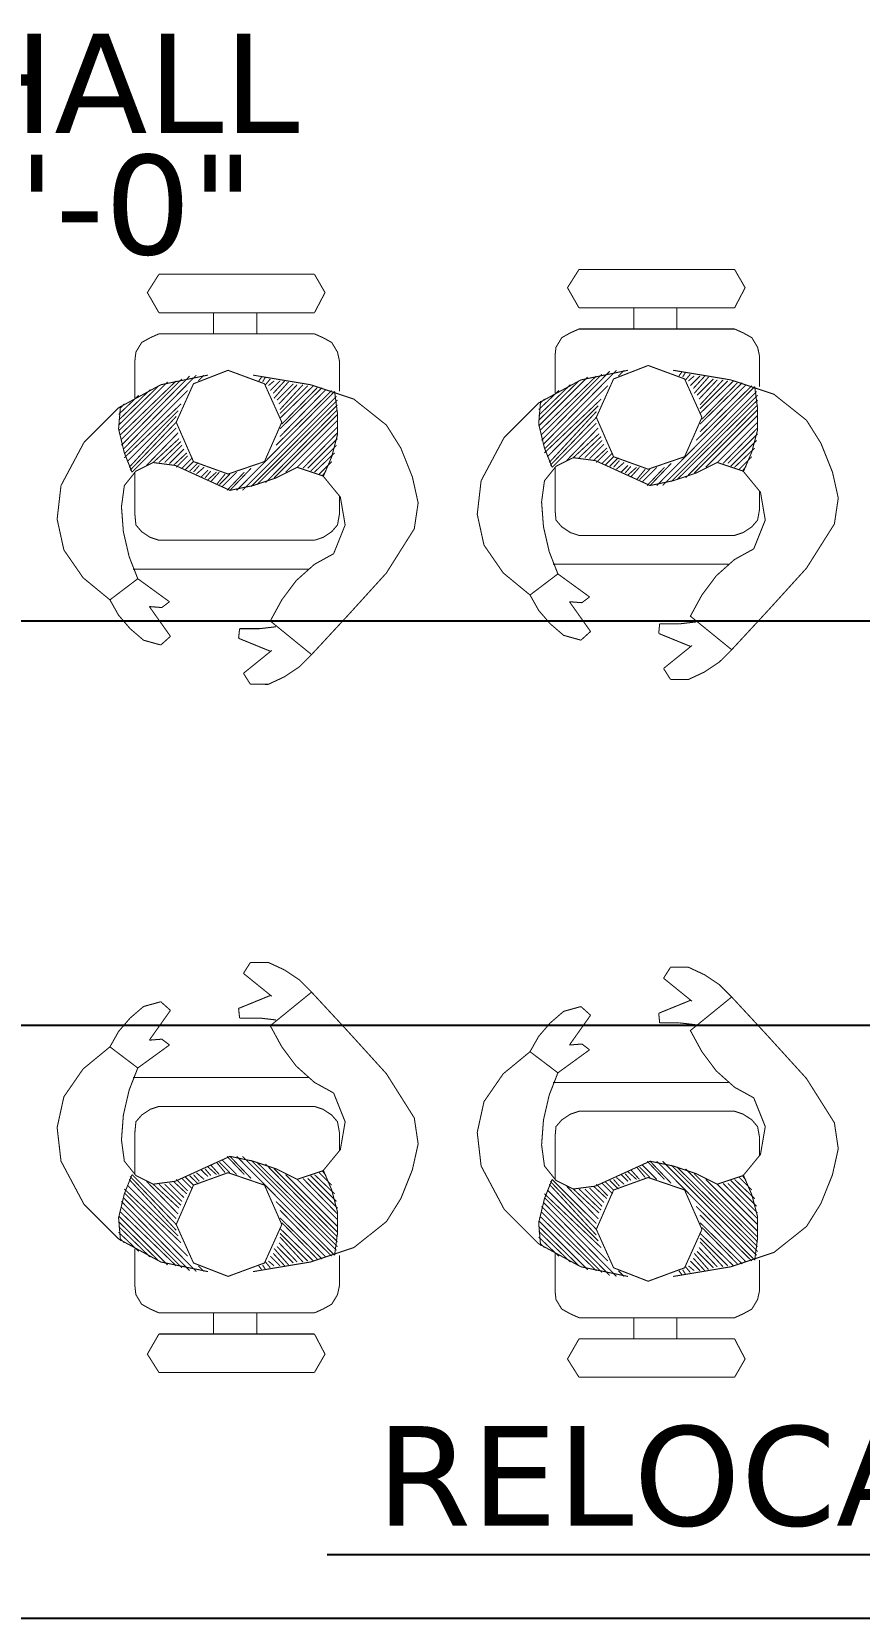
# Model space of a CAD drawing. Header units: inches. Extents: x -217 to 2701, y -906 to 3312.
# Drawn here: x 358.6 to 407.8, y 1929.2 to 2023.4 of the extents above; entities that cross this region are included whole.
import ezdxf

# ---------------------------------------------------------------- set-up
doc = ezdxf.new("R2010")
doc.units = ezdxf.units.IN
doc.header["$MEASUREMENT"] = 0
for name, color, linetype in [('COLUMN', 8, 'CONTINUOUS'), ('TEXT', 8, 'CONTINUOUS'), ('WALL', 7, 'CONTINUOUS')]:
    doc.layers.add(name, color=color, linetype=linetype)
doc.styles.add('VERDANA', font='verdana.ttf')

msp = doc.modelspace()

# ---------------------------------------------------------------- linework, layer by layer
at = {"layer": 'COLUMN', "linetype": 'Continuous'}
for p, q in [((445.986, 1988.435), (253.621, 1988.435)), ((445.986, 1964.435), (253.621, 1964.435))]:
    msp.add_line(p, q, dxfattribs=at)
at = {"layer": 'COLUMN', "linetype": 'Continuous', "const_width": 0.0614}
for points in [[(366.183, 2009.032), (365.497, 2007.946), (366.183, 2006.75)], [(375.42, 2009.032), (366.183, 2009.032)], [(375.42, 2006.75), (376.047, 2007.946), (375.42, 2009.032)], [(391.131, 2009.32), (390.446, 2008.234), (391.131, 2007.038)], [(400.369, 2009.32), (391.131, 2009.32)], [(400.369, 2007.038), (400.996, 2008.234), (400.369, 2009.32)], [(366.183, 2006.75), (375.42, 2006.75)], [(369.431, 2006.75), (369.431, 2005.496)], [(371.997, 2005.496), (371.997, 2006.75)], [(391.131, 2007.038), (400.369, 2007.038)], [(394.38, 2007.038), (394.38, 2005.784)], [(396.946, 2005.784), (396.946, 2007.038)], [(366.183, 2005.496), (365.669, 2005.267), (365.158, 2004.982), (364.815, 2004.413), (364.757, 2003.899)], [(366.183, 2005.496), (375.42, 2005.496)], [(376.901, 2003.899), (376.788, 2004.413), (376.445, 2004.982), (375.931, 2005.267), (375.42, 2005.496)], [(391.131, 2005.784), (390.617, 2005.554), (390.107, 2005.27), (389.764, 2004.701), (389.706, 2004.187)], [(391.131, 2005.784), (400.369, 2005.784)], [(401.85, 2004.187), (401.736, 2004.701), (401.394, 2005.27), (400.88, 2005.554), (400.369, 2005.784)], [(364.757, 2001.676), (364.757, 2003.899)], [(367.21, 2000.25), (368.235, 1997.913), (370.288, 1997.173), (372.453, 1997.913), (373.481, 2000.25), (372.453, 2002.532), (370.288, 2003.331), (368.235, 2002.532), (367.21, 2000.25)], [(376.901, 2003.899), (376.901, 2002.077)], [(394.04, 2003.334), (391.245, 2002.762), (388.736, 2001.394), (386.684, 1999.342), (385.317, 1996.775)], [(389.021, 1998.941), (393.355, 2003.334)], [(389.706, 2001.963), (389.706, 2004.187)], [(392.159, 2000.538), (393.184, 1998.201), (395.236, 1997.461), (397.402, 1998.201), (398.43, 2000.538), (397.402, 2002.82), (395.236, 2003.618), (393.184, 2002.82), (392.159, 2000.538)], [(393.468, 2002.991), (393.811, 2003.334)], [(401.507, 1992.729), (400.369, 1992.102), (399.283, 1991.132), (398.43, 1989.991), (397.745, 1988.737), (400.198, 1986.743), (402.363, 1989.079), (404.642, 1991.588), (406.297, 1994.209), (406.527, 1995.751), (406.184, 1997.289), (405.499, 1998.999), (404.642, 2000.366), (402.706, 2001.908), (400.14, 2002.762), (396.72, 2003.334)], [(401.85, 2004.187), (401.85, 2002.364)], [(369.092, 2003.046), (366.296, 2002.474), (363.787, 2001.107), (361.735, 1999.054), (360.368, 1996.488)], [(363.787, 1999.736), (366.697, 2002.645)], [(363.787, 2000.079), (366.183, 2002.419)], [(363.901, 1999.51), (367.21, 2002.704)], [(363.959, 1998.883), (368.006, 2002.988)], [(363.959, 1999.226), (367.55, 2002.817)], [(364.072, 1998.654), (368.406, 2003.046)], [(368.519, 2002.704), (368.862, 2003.046)], [(376.558, 1992.441), (375.42, 1991.814), (374.334, 1990.844), (373.481, 1989.703), (372.796, 1988.449), (375.249, 1986.455), (377.415, 1988.792), (379.693, 1991.3), (381.348, 1993.922), (381.578, 1995.463), (381.235, 1997.002), (380.55, 1998.712), (379.693, 2000.079), (377.757, 2001.621), (375.191, 2002.474), (371.771, 2003.046)], [(372.111, 2002.704), (372.282, 2002.93)], [(372.34, 2002.645), (372.511, 2002.93)], [(372.511, 2002.474), (372.796, 2002.817)], [(372.683, 2002.419), (373.025, 2002.704)], [(372.796, 2002.131), (373.368, 2002.704)], [(372.967, 2001.96), (373.652, 2002.704)], [(373.025, 2001.676), (373.879, 2002.645)], [(373.197, 2001.563), (374.163, 2002.532)], [(373.31, 2001.333), (374.392, 2002.474)], [(373.368, 2000.994), (374.735, 2002.474)], [(373.368, 2000.764), (375.02, 2002.419)], [(373.368, 2000.48), (375.362, 2002.419)], [(388.736, 2000.024), (391.645, 2002.933)], [(388.736, 2000.366), (391.131, 2002.707)], [(388.736, 2000.654), (390.617, 2002.477)], [(388.849, 1999.798), (392.159, 2002.991)], [(388.908, 1999.171), (392.954, 2003.275)], [(388.908, 1999.513), (392.499, 2003.104)], [(389.079, 1998.657), (392.841, 2002.419)], [(397.059, 2002.991), (397.231, 2003.217)], [(397.289, 2002.933), (397.46, 2003.217)], [(397.46, 2002.762), (397.745, 2003.104)], [(397.631, 2002.707), (397.974, 2002.991)], [(397.745, 2002.419), (398.317, 2002.991)], [(397.916, 2002.248), (398.601, 2002.991)], [(397.974, 2001.963), (398.827, 2002.933)], [(398.087, 1999.171), (401.394, 2002.419)], [(398.145, 2001.85), (399.112, 2002.82)], [(398.259, 2001.621), (399.341, 2002.762)], [(398.317, 2001.281), (399.684, 2002.762)], [(398.317, 2001.052), (399.968, 2002.707)], [(398.317, 2000.767), (400.311, 2002.707)], [(398.317, 2000.14), (400.825, 2002.59)], [(398.317, 1999.684), (401.051, 2002.477)], [(398.43, 2000.425), (400.537, 2002.59)], [(363.787, 2000.367), (365.669, 2002.19)], [(363.787, 2000.706), (364.987, 2001.847)], [(364.13, 1998.369), (367.892, 2002.131)], [(370.801, 1996.204), (376.616, 2002.077)], [(371.144, 1996.204), (376.729, 2001.789)], [(371.655, 1996.43), (376.788, 2001.563)], [(373.138, 1998.883), (376.445, 2002.131)], [(373.368, 1999.853), (375.876, 2002.303)], [(373.368, 1999.397), (376.102, 2002.19)], [(373.481, 2000.137), (375.588, 2002.303)], [(375.931, 1997.002), (376.445, 1998.198), (376.788, 1999.51), (376.788, 2000.764), (376.616, 2002.077)], [(388.849, 2001.507), (388.736, 2000.14), (389.079, 1998.715), (389.535, 1997.574)], [(388.736, 2000.994), (389.935, 2002.135)], [(388.849, 2001.394), (389.079, 2001.621)], [(389.079, 1998.43), (392.444, 2001.621)], [(395.75, 1996.491), (401.565, 2002.364)], [(396.093, 1996.491), (401.678, 2002.076)], [(396.604, 1996.717), (401.736, 2001.85)], [(396.946, 1996.834), (401.736, 2001.566)], [(400.88, 1997.289), (401.394, 1998.485), (401.736, 1999.798), (401.736, 2001.052), (401.565, 2002.364)], [(363.901, 2001.22), (363.787, 1999.853), (364.13, 1998.427), (364.586, 1997.286)], [(363.901, 2001.107), (364.13, 2001.333)], [(364.13, 1998.143), (367.495, 2001.333)], [(364.301, 1997.913), (367.324, 2000.936)], [(364.415, 1997.571), (367.21, 2000.593)], [(371.997, 1996.546), (376.788, 2001.278)], [(372.511, 1996.659), (376.788, 2000.994)], [(373.025, 1996.944), (376.788, 2000.706)], [(389.25, 1998.201), (392.272, 2001.223)], [(389.363, 1997.858), (392.159, 2000.88)], [(389.422, 1997.687), (392.159, 2000.538)], [(397.46, 1996.947), (401.736, 2001.281)], [(397.974, 1997.231), (401.736, 2000.994)], [(398.656, 1997.574), (401.736, 2000.654)], [(364.473, 1997.399), (367.21, 2000.25)], [(364.586, 1997.286), (367.21, 1999.908)], [(365.442, 1997.684), (367.324, 1999.623)], [(373.707, 1997.286), (376.788, 2000.367)], [(374.392, 1997.571), (376.788, 1999.966)], [(374.735, 1997.516), (376.788, 1999.623)], [(389.535, 1997.574), (392.159, 2000.195)], [(390.391, 1997.971), (392.272, 1999.911)], [(390.789, 1998.143), (392.327, 1999.568)], [(399.341, 1997.858), (401.736, 2000.253)], [(399.684, 1997.803), (401.736, 1999.911)], [(399.968, 1997.803), (401.736, 1999.568)], [(365.84, 1997.855), (367.379, 1999.281)], [(366.183, 1997.855), (367.495, 1999.109)], [(366.525, 1997.855), (367.55, 1998.883)], [(366.81, 1997.8), (367.666, 1998.654)], [(375.02, 1997.516), (376.788, 1999.281)], [(375.191, 1997.345), (376.729, 1998.883)], [(391.131, 1998.143), (392.444, 1999.397)], [(391.474, 1998.143), (392.499, 1999.171)], [(391.758, 1998.088), (392.615, 1998.941)], [(391.988, 1997.971), (392.786, 1998.715)], [(400.14, 1997.632), (401.678, 1999.171)], [(400.369, 1997.574), (401.565, 1998.715)], [(367.152, 1997.684), (365.84, 1997.855), (364.815, 1997.345), (364.13, 1996.488), (363.959, 1995.234)], [(367.039, 1997.684), (367.837, 1998.427)], [(367.152, 1997.684), (370.401, 1996.204), (371.771, 1996.488), (373.138, 1996.944), (374.392, 1997.571)], [(367.21, 1997.571), (367.892, 1998.256)], [(367.55, 1997.516), (368.177, 1998.143)], [(367.721, 1997.399), (368.235, 1997.913)], [(368.006, 1997.345), (368.519, 1997.855)], [(368.235, 1997.286), (368.578, 1997.684)], [(375.42, 1997.286), (376.616, 1998.427)], [(375.705, 1997.173), (376.445, 1997.913)], [(392.101, 1997.971), (390.789, 1998.143), (389.764, 1997.632), (389.079, 1996.775), (388.908, 1995.521)], [(392.101, 1997.971), (395.35, 1996.491), (396.72, 1996.775), (398.087, 1997.231), (399.341, 1997.858)], [(392.159, 1997.858), (392.841, 1998.543)], [(392.499, 1997.803), (393.126, 1998.43)], [(392.67, 1997.687), (393.184, 1998.201)], [(392.954, 1997.632), (393.468, 1998.143)], [(393.184, 1997.574), (393.527, 1997.971)], [(393.355, 1997.461), (393.811, 1997.858)], [(393.64, 1997.289), (394.04, 1997.687)], [(395.35, 1996.491), (396.604, 1997.803)], [(401.507, 1992.729), (402.192, 1994.439), (401.908, 1996.09), (400.88, 1997.344), (399.341, 1997.858)], [(400.654, 1997.461), (401.394, 1998.201)], [(364.757, 1994.778), (364.757, 1997.286)], [(368.406, 1997.173), (368.862, 1997.571)], [(368.691, 1997.002), (369.092, 1997.399)], [(368.92, 1996.944), (369.263, 1997.345)], [(369.092, 1996.831), (369.602, 1997.286)], [(369.263, 1996.717), (369.774, 1997.286)], [(369.602, 1996.546), (370.116, 1997.173)], [(369.774, 1996.546), (370.401, 1997.173)], [(369.945, 1996.43), (370.801, 1997.286)], [(370.229, 1996.204), (371.257, 1997.286)], [(370.401, 1996.204), (371.655, 1997.516)], [(376.558, 1992.441), (377.243, 1994.151), (376.959, 1995.803), (375.931, 1997.057), (374.392, 1997.571)], [(375.876, 1997.057), (376.102, 1997.345)], [(385.317, 1996.775), (385.087, 1994.781), (385.488, 1992.955), (386.629, 1991.303), (388.222, 1989.991)], [(389.706, 1995.066), (389.706, 1997.574)], [(393.869, 1997.231), (394.212, 1997.632)], [(394.04, 1997.118), (394.551, 1997.574)], [(394.212, 1997.005), (394.722, 1997.574)], [(394.551, 1996.834), (395.065, 1997.461)], [(394.722, 1996.834), (395.35, 1997.461)], [(394.894, 1996.717), (395.75, 1997.574)], [(395.178, 1996.491), (396.206, 1997.574)], [(400.825, 1997.344), (401.051, 1997.632)], [(360.368, 1996.488), (360.138, 1994.494), (360.539, 1992.667), (361.68, 1991.016), (363.274, 1989.703)], [(376.901, 1995.861), (376.901, 1994.778)], [(401.85, 1996.148), (401.85, 1995.066)], [(363.959, 1995.234), (364.072, 1993.75), (364.415, 1992.27), (364.928, 1990.958)], [(388.908, 1995.521), (389.021, 1994.038), (389.363, 1992.557), (389.877, 1991.245)], [(389.706, 1995.066), (389.764, 1994.439), (390.107, 1994.038), (390.617, 1993.698), (391.131, 1993.527)], [(400.369, 1993.527), (400.88, 1993.698), (401.394, 1994.038), (401.736, 1994.439), (401.85, 1995.066)], [(364.757, 1994.778), (364.815, 1994.151), (365.158, 1993.75), (365.669, 1993.411), (366.183, 1993.24)], [(375.42, 1993.24), (375.931, 1993.411), (376.445, 1993.75), (376.788, 1994.151), (376.901, 1994.778)], [(375.42, 1993.24), (366.183, 1993.24)], [(400.369, 1993.527), (391.131, 1993.527)], [(364.644, 1991.526), (375.078, 1991.526)], [(388.222, 1989.991), (389.877, 1991.245), (391.758, 1989.878)], [(389.593, 1991.814), (400.027, 1991.814)], [(363.274, 1989.703), (364.928, 1990.958), (366.81, 1989.59)], [(363.274, 1989.703), (363.787, 1988.792), (364.473, 1987.994), (365.271, 1987.308), (366.296, 1987.024)], [(366.81, 1989.59), (366.354, 1989.248), (365.614, 1989.306)], [(366.868, 1987.538), (365.614, 1989.306)], [(388.222, 1989.991), (388.736, 1989.079), (389.422, 1988.281), (390.22, 1987.596), (391.245, 1987.311)], [(391.758, 1989.878), (391.303, 1989.535), (390.563, 1989.593)], [(391.817, 1987.825), (390.563, 1989.593)], [(395.863, 1987.709), (395.922, 1988.281)], [(395.922, 1988.281), (397.118, 1988.281)], [(397.118, 1988.281), (398.087, 1988.394)], [(366.296, 1987.024), (366.868, 1987.538)], [(370.915, 1987.422), (370.973, 1987.994)], [(372.816, 1986.647), (370.915, 1987.422)], [(370.973, 1987.994), (372.169, 1987.994)], [(372.169, 1987.994), (373.138, 1988.107)], [(391.245, 1987.311), (391.817, 1987.825)], [(397.765, 1986.934), (395.863, 1987.709)], [(372.889, 1986.705), (371.203, 1985.342)], [(375.249, 1986.455), (374.508, 1985.717), (373.632, 1985.133), (372.678, 1984.689), (371.615, 1984.693)], [(397.837, 1986.993), (396.152, 1985.63)], [(400.198, 1986.743), (399.457, 1986.004), (398.581, 1985.421), (397.627, 1984.977), (396.564, 1984.98)], [(396.564, 1984.98), (396.152, 1985.63)], [(371.615, 1984.693), (371.203, 1985.342)], [(371.615, 1968.178), (371.203, 1967.528)], [(375.249, 1966.415), (374.508, 1967.154), (373.632, 1967.737), (372.678, 1968.181), (371.615, 1968.178)], [(396.564, 1967.89), (396.152, 1967.241)], [(400.198, 1966.128), (399.457, 1966.866), (398.581, 1967.45), (397.627, 1967.894), (396.564, 1967.89)], [(372.889, 1966.165), (371.203, 1967.528)], [(397.837, 1965.878), (396.152, 1967.241)], [(363.274, 1963.167), (363.787, 1964.078), (364.473, 1964.877), (365.271, 1965.562), (366.296, 1965.846)], [(366.296, 1965.846), (366.868, 1965.333)], [(372.816, 1966.224), (370.915, 1965.449)], [(376.558, 1960.429), (375.42, 1961.056), (374.334, 1962.026), (373.481, 1963.167), (372.796, 1964.421), (375.249, 1966.415), (377.415, 1964.078), (379.693, 1961.57), (381.348, 1958.949), (381.578, 1957.407), (381.235, 1955.869), (380.55, 1954.159), (379.693, 1952.791), (377.757, 1951.25), (375.191, 1950.396), (371.771, 1949.824)], [(397.765, 1965.936), (395.863, 1965.161)], [(401.507, 1960.142), (400.369, 1960.769), (399.283, 1961.738), (398.43, 1962.879), (397.745, 1964.134), (400.198, 1966.128), (402.363, 1963.791), (404.642, 1961.283), (406.297, 1958.661), (406.527, 1957.12), (406.184, 1955.581), (405.499, 1953.871), (404.642, 1952.504), (402.706, 1950.962), (400.14, 1950.109), (396.72, 1949.537)], [(366.868, 1965.333), (365.614, 1963.565)], [(370.915, 1965.449), (370.973, 1964.877)], [(370.973, 1964.877), (372.169, 1964.877)], [(372.169, 1964.877), (373.138, 1964.764)], [(388.222, 1962.879), (388.736, 1963.791), (389.422, 1964.589), (390.22, 1965.275), (391.245, 1965.559)], [(391.817, 1965.045), (390.563, 1963.277)], [(391.245, 1965.559), (391.817, 1965.045)], [(395.863, 1965.161), (395.922, 1964.589)], [(395.922, 1964.589), (397.118, 1964.589)], [(397.118, 1964.589), (398.087, 1964.476)], [(360.368, 1956.382), (360.138, 1958.377), (360.539, 1960.203), (361.68, 1961.855), (363.274, 1963.167)], [(363.274, 1963.167), (364.928, 1961.913), (366.81, 1963.28)], [(366.81, 1963.28), (366.354, 1963.623), (365.614, 1963.565)], [(385.317, 1956.095), (385.087, 1958.089), (385.488, 1959.915), (386.629, 1961.567), (388.222, 1962.879)], [(388.222, 1962.879), (389.877, 1961.625), (391.758, 1962.993)], [(391.758, 1962.993), (391.303, 1963.335), (390.563, 1963.277)], [(363.959, 1957.637), (364.072, 1959.12), (364.415, 1960.601), (364.928, 1961.913)], [(364.644, 1961.344), (375.078, 1961.344)], [(388.908, 1957.349), (389.021, 1958.833), (389.363, 1960.313), (389.877, 1961.625)], [(389.593, 1961.056), (400.027, 1961.056)], [(376.558, 1960.429), (377.243, 1958.719), (376.959, 1957.068), (375.931, 1955.814), (374.392, 1955.3)], [(401.507, 1960.142), (402.192, 1958.432), (401.908, 1956.78), (400.88, 1955.526), (399.341, 1955.012)], [(364.757, 1958.092), (364.815, 1958.719), (365.158, 1959.12), (365.669, 1959.46), (366.183, 1959.631)], [(375.42, 1959.631), (366.183, 1959.631)], [(375.42, 1959.631), (375.931, 1959.46), (376.445, 1959.12), (376.788, 1958.719), (376.901, 1958.092)], [(389.706, 1957.805), (389.764, 1958.432), (390.107, 1958.833), (390.617, 1959.172), (391.131, 1959.343)], [(400.369, 1959.343), (391.131, 1959.343)], [(400.369, 1959.343), (400.88, 1959.172), (401.394, 1958.833), (401.736, 1958.432), (401.85, 1957.805)], [(367.152, 1955.187), (365.84, 1955.015), (364.815, 1955.526), (364.13, 1956.382), (363.959, 1957.637)], [(364.757, 1958.092), (364.757, 1955.584)], [(376.901, 1957.01), (376.901, 1958.092)], [(392.101, 1954.899), (390.789, 1954.728), (389.764, 1955.238), (389.079, 1956.095), (388.908, 1957.349)], [(389.706, 1957.805), (389.706, 1955.297)], [(401.85, 1956.722), (401.85, 1957.805)], [(369.092, 1949.824), (366.296, 1950.396), (363.787, 1951.764), (361.735, 1953.816), (360.368, 1956.382)], [(367.152, 1955.187), (370.401, 1956.667), (371.771, 1956.382), (373.138, 1955.927), (374.392, 1955.3)], [(369.602, 1956.324), (370.116, 1955.697)], [(369.774, 1956.324), (370.401, 1955.697)], [(369.945, 1956.441), (370.801, 1955.584)], [(370.229, 1956.667), (371.257, 1955.584)], [(370.401, 1956.667), (371.655, 1955.355)], [(370.801, 1956.667), (376.616, 1950.794)], [(371.144, 1956.667), (376.729, 1951.082)], [(371.655, 1956.441), (376.788, 1951.308)], [(371.997, 1956.324), (376.788, 1951.592)], [(392.101, 1954.899), (395.35, 1956.379), (396.72, 1956.095), (398.087, 1955.639), (399.341, 1955.012)], [(395.178, 1956.379), (396.206, 1955.297)], [(395.35, 1956.379), (396.604, 1955.067)], [(395.75, 1956.379), (401.565, 1950.506)], [(396.093, 1956.379), (401.678, 1950.794)], [(363.901, 1951.65), (363.787, 1953.018), (364.13, 1954.443), (364.586, 1955.584)], [(364.415, 1955.3), (367.21, 1952.278)], [(364.473, 1955.471), (367.21, 1952.62)], [(364.586, 1955.584), (367.21, 1952.963)], [(367.21, 1952.62), (368.235, 1954.957), (370.288, 1955.697), (372.453, 1954.957), (373.481, 1952.62), (372.453, 1950.338), (370.288, 1949.54), (368.235, 1950.338), (367.21, 1952.62)], [(367.21, 1955.3), (367.892, 1954.614)], [(367.55, 1955.355), (368.177, 1954.728)], [(367.721, 1955.471), (368.235, 1954.957)], [(368.006, 1955.526), (368.519, 1955.015)], [(368.235, 1955.584), (368.578, 1955.187)], [(368.406, 1955.697), (368.862, 1955.3)], [(368.691, 1955.869), (369.092, 1955.471)], [(368.92, 1955.927), (369.263, 1955.526)], [(369.092, 1956.04), (369.602, 1955.584)], [(369.263, 1956.153), (369.774, 1955.584)], [(372.511, 1956.211), (376.788, 1951.877)], [(373.025, 1955.927), (376.788, 1952.164)], [(373.707, 1955.584), (376.788, 1952.504)], [(374.392, 1955.3), (376.788, 1952.905)], [(374.735, 1955.355), (376.788, 1953.247)], [(375.02, 1955.355), (376.788, 1953.59)], [(375.191, 1955.526), (376.729, 1953.987)], [(375.42, 1955.584), (376.616, 1954.443)], [(375.705, 1955.697), (376.445, 1954.957)], [(375.876, 1955.814), (376.102, 1955.526)], [(375.931, 1955.869), (376.445, 1954.673), (376.788, 1953.36), (376.788, 1952.106), (376.616, 1950.794)], [(394.04, 1949.537), (391.245, 1950.109), (388.736, 1951.476), (386.684, 1953.529), (385.317, 1956.095)], [(388.849, 1951.363), (388.736, 1952.73), (389.079, 1954.156), (389.535, 1955.297)], [(389.535, 1955.297), (392.159, 1952.675)], [(392.159, 1952.333), (393.184, 1954.67), (395.236, 1955.41), (397.402, 1954.67), (398.43, 1952.333), (397.402, 1950.051), (395.236, 1949.252), (393.184, 1950.051), (392.159, 1952.333)], [(393.184, 1955.297), (393.527, 1954.899)], [(393.355, 1955.41), (393.811, 1955.012)], [(393.64, 1955.581), (394.04, 1955.183)], [(393.869, 1955.639), (394.212, 1955.238)], [(394.04, 1955.752), (394.551, 1955.297)], [(394.212, 1955.865), (394.722, 1955.297)], [(394.551, 1956.037), (395.065, 1955.41)], [(394.722, 1956.037), (395.35, 1955.41)], [(394.894, 1956.153), (395.75, 1955.297)], [(396.604, 1956.153), (401.736, 1951.02)], [(396.946, 1956.037), (401.736, 1951.305)], [(397.46, 1955.924), (401.736, 1951.589)], [(397.974, 1955.639), (401.736, 1951.877)], [(398.656, 1955.297), (401.736, 1952.216)], [(400.369, 1955.297), (401.565, 1954.156)], [(400.654, 1955.41), (401.394, 1954.67)], [(400.825, 1955.526), (401.051, 1955.238)], [(400.88, 1955.581), (401.394, 1954.385), (401.736, 1953.073), (401.736, 1951.819), (401.565, 1950.506)], [(364.13, 1954.728), (367.495, 1951.537)], [(364.13, 1954.501), (367.892, 1950.739)], [(364.301, 1954.957), (367.324, 1951.935)], [(365.442, 1955.187), (367.324, 1953.247)], [(365.84, 1955.015), (367.379, 1953.59)], [(366.183, 1955.015), (367.495, 1953.761)], [(366.525, 1955.015), (367.55, 1953.987)], [(366.81, 1955.07), (367.666, 1954.217)], [(367.039, 1955.187), (367.837, 1954.443)], [(389.079, 1954.44), (392.444, 1951.25)], [(389.25, 1954.67), (392.272, 1951.647)], [(389.363, 1955.012), (392.159, 1951.99)], [(389.422, 1955.183), (392.159, 1952.333)], [(390.391, 1954.899), (392.272, 1952.96)], [(390.789, 1954.728), (392.327, 1953.302)], [(391.131, 1954.728), (392.444, 1953.474)], [(391.474, 1954.728), (392.499, 1953.7)], [(391.758, 1954.783), (392.615, 1953.929)], [(391.988, 1954.899), (392.786, 1954.156)], [(392.159, 1955.012), (392.841, 1954.327)], [(392.499, 1955.067), (393.126, 1954.44)], [(392.67, 1955.183), (393.184, 1954.67)], [(392.954, 1955.238), (393.468, 1954.728)], [(399.341, 1955.012), (401.736, 1952.617)], [(399.684, 1955.067), (401.736, 1952.96)], [(399.968, 1955.067), (401.736, 1953.302)], [(400.14, 1955.238), (401.678, 1953.7)], [(363.959, 1953.987), (368.006, 1949.882)], [(363.959, 1953.645), (367.55, 1950.054)], [(364.072, 1954.217), (368.406, 1949.824)], [(373.138, 1953.987), (376.445, 1950.739)], [(373.368, 1953.473), (376.102, 1950.681)], [(388.908, 1953.7), (392.954, 1949.595)], [(389.021, 1953.929), (393.355, 1949.537)], [(389.079, 1954.214), (392.841, 1950.451)], [(398.087, 1953.7), (401.394, 1950.451)], [(363.787, 1953.134), (366.697, 1950.225)], [(363.787, 1952.791), (366.183, 1950.451)], [(363.787, 1952.504), (365.669, 1950.681)], [(363.901, 1953.36), (367.21, 1950.167)], [(373.368, 1953.018), (375.876, 1950.568)], [(373.481, 1952.733), (375.588, 1950.568)], [(388.736, 1952.847), (391.645, 1949.938)], [(388.736, 1952.504), (391.131, 1950.164)], [(388.849, 1953.073), (392.159, 1949.879)], [(388.908, 1953.357), (392.499, 1949.766)], [(398.317, 1953.186), (401.051, 1950.393)], [(398.317, 1952.73), (400.825, 1950.28)], [(363.787, 1952.164), (364.987, 1951.023)], [(363.901, 1951.764), (364.13, 1951.537)], [(373.31, 1951.537), (374.392, 1950.396)], [(373.368, 1952.391), (375.362, 1950.451)], [(373.368, 1952.106), (375.02, 1950.451)], [(373.368, 1951.877), (374.735, 1950.396)], [(388.736, 1952.216), (390.617, 1950.393)], [(388.736, 1951.877), (389.935, 1950.736)], [(398.317, 1952.103), (400.311, 1950.164)], [(398.317, 1951.819), (399.968, 1950.164)], [(398.317, 1951.589), (399.684, 1950.109)], [(398.43, 1952.446), (400.537, 1950.28)], [(364.757, 1951.195), (364.757, 1948.971)], [(372.796, 1950.739), (373.368, 1950.167)], [(372.967, 1950.91), (373.652, 1950.167)], [(373.025, 1951.195), (373.879, 1950.225)], [(373.197, 1951.308), (374.163, 1950.338)], [(376.901, 1948.971), (376.901, 1950.794)], [(388.849, 1951.476), (389.079, 1951.25)], [(389.706, 1950.907), (389.706, 1948.683)], [(397.916, 1950.623), (398.601, 1949.879)], [(397.974, 1950.907), (398.827, 1949.938)], [(398.145, 1951.02), (399.112, 1950.051)], [(398.259, 1951.25), (399.341, 1950.109)], [(368.519, 1950.167), (368.862, 1949.824)], [(372.111, 1950.167), (372.282, 1949.941)], [(372.34, 1950.225), (372.511, 1949.941)], [(372.511, 1950.396), (372.796, 1950.054)], [(372.683, 1950.451), (373.025, 1950.167)], [(393.468, 1949.879), (393.811, 1949.537)], [(397.059, 1949.879), (397.231, 1949.653)], [(397.289, 1949.938), (397.46, 1949.653)], [(397.46, 1950.109), (397.745, 1949.766)], [(397.631, 1950.164), (397.974, 1949.879)], [(397.745, 1950.451), (398.317, 1949.879)], [(401.85, 1948.683), (401.85, 1950.506)], [(366.183, 1947.374), (365.669, 1947.604), (365.158, 1947.888), (364.815, 1948.457), (364.757, 1948.971)], [(376.901, 1948.971), (376.788, 1948.457), (376.445, 1947.888), (375.931, 1947.604), (375.42, 1947.374)], [(391.131, 1947.087), (390.617, 1947.316), (390.107, 1947.601), (389.764, 1948.17), (389.706, 1948.683)], [(401.85, 1948.683), (401.736, 1948.17), (401.394, 1947.601), (400.88, 1947.316), (400.369, 1947.087)], [(366.183, 1947.374), (375.42, 1947.374)], [(369.431, 1946.12), (369.431, 1947.374)], [(371.997, 1947.374), (371.997, 1946.12)], [(391.131, 1947.087), (400.369, 1947.087)], [(394.38, 1945.833), (394.38, 1947.087)], [(396.946, 1947.087), (396.946, 1945.833)], [(366.183, 1943.838), (365.497, 1944.924), (366.183, 1946.12)], [(366.183, 1946.12), (375.42, 1946.12)], [(375.42, 1946.12), (376.047, 1944.924), (375.42, 1943.838)], [(391.131, 1943.551), (390.446, 1944.637), (391.131, 1945.833)], [(391.131, 1945.833), (400.369, 1945.833)], [(400.369, 1945.833), (400.996, 1944.637), (400.369, 1943.551)], [(375.42, 1943.838), (366.183, 1943.838)], [(400.369, 1943.551), (391.131, 1943.551)]]:
    msp.add_lwpolyline(points, dxfattribs=at)
at = {"layer": 'WALL'}
msp.add_line((436.273, 1933.015), (376.173, 1933.015), dxfattribs=at)
at = {"layer": 'WALL', "linetype": 'Continuous'}
msp.add_line((213, 1929.244), (476, 1929.244), dxfattribs=at)

# ---------------------------------------------------------------- texts
at = {"layer": 'TEXT', "lineweight": 0, "style": 'VERDANA'}
for s, p in [('PACKING HALL', (315.179, 2017.419)), ('21\'-11"X 8\'-0"', (315.03, 2010.219))]:
    msp.add_text(s, height=5.90551, dxfattribs=at).set_placement(p)
at = {"layer": 'TEXT', "insert": (403.669, 1937.644), "char_height": 5.9055, "width": 145.17125, "attachment_point": 5, "style": 'VERDANA'}
msp.add_mtext('RELOCATED', dxfattribs=at)

doc.saveas('drawing.dxf')
